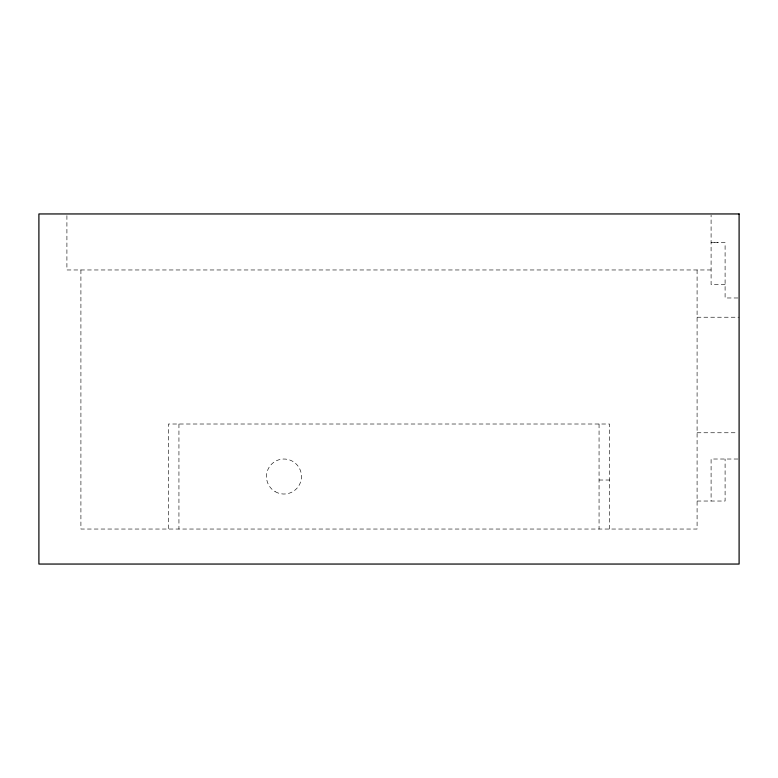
<?xml version="1.0" encoding="UTF-8"?>
<svg xmlns="http://www.w3.org/2000/svg" width="778" height="778" viewBox="0 0 778 778"><rect width="100%" height="100%" fill="white"/><g stroke="black" fill="none" stroke-linecap="round" stroke-linejoin="round"><path stroke-width="0.58" stroke-dasharray="3.89 2.92" d="M711.092 269.966L66.908 269.966L66.908 215.146M725.096 284.67L711.092 284.67L711.092 215.146M737.933 297.974L725.096 297.974L725.096 242.658L711.092 242.658L718.094 242.658M697.088 317.229L739.1 317.229M697.088 432.762L737.904 432.762M737.933 459.02L711.092 459.02L711.092 501.032M599.06 480.026L609.563 480.026M697.088 501.032L725.096 501.032L725.096 459.02M697.088 269.966L697.088 529.04L80.912 529.04L80.912 269.966M609.563 529.04L609.563 424.01L168.437 424.01L168.437 529.04M599.06 424.01L599.06 529.04M178.94 424.01L178.94 529.04M275.218 491.686A17.505 17.505 0 0 0 301.475 476.525A17.505 17.505 0 0 0 275.218 461.364A17.505 17.505 0 0 0 275.218 491.686"/><path stroke-width="1.17" d="M739.1 213.95L38.9 213.95L38.9 564.05L739.1 564.05L739.1 213.95"/></g></svg>
